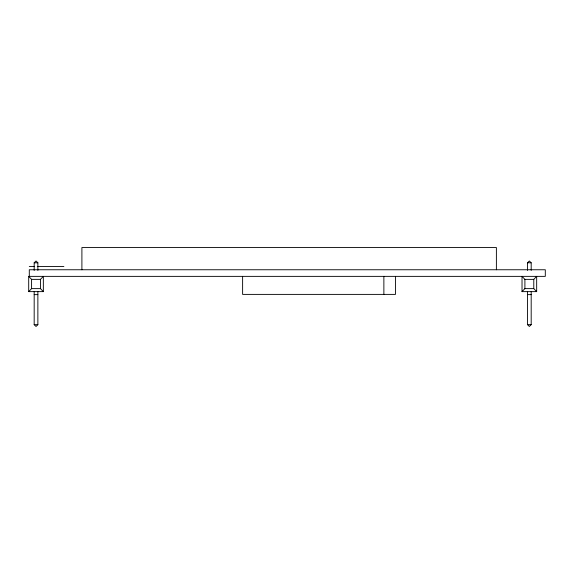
<?xml version="1.0" encoding="UTF-8"?>
<svg xmlns="http://www.w3.org/2000/svg" width="574" height="574" viewBox="0 0 574 574"><rect width="100%" height="100%" fill="white"/><g stroke="black" fill="none" stroke-linecap="round" stroke-linejoin="round"><path stroke-width="0.86" d="M43.344 291.628L40.46 288.622L40.46 279.373L43.344 276.367L43.344 291.628L28.7 291.628L31.584 288.622L31.584 279.373L28.7 276.367L545.3 276.367L545.3 269.758L29.288 269.758L29.288 276.367M522.024 291.628L524.901 288.622L524.901 279.373L522.024 276.367L522.024 291.628L536.668 291.628L536.668 276.367L533.784 279.373L533.784 288.622L536.668 291.628M34.175 270.426L34.175 262.792L36.026 260.991L37.87 262.792L37.87 270.426M37.87 291.628L37.87 324.662L36.026 326.463L34.175 324.662L34.175 291.628M527.499 270.426L527.499 262.792L529.343 260.991L531.187 262.792L531.187 270.426M531.187 291.628L531.187 324.662L529.343 326.463L527.499 324.662L527.499 291.628M34.175 262.792L37.87 262.792M527.499 262.792L531.187 262.792M29.288 266.458L34.612 266.458M37.274 266.458L63.886 266.458M31.584 279.373L40.46 279.373M524.901 279.373L533.784 279.373M31.584 288.622L40.46 288.622M524.901 288.622L533.784 288.622M34.175 294.627L37.87 294.627M527.499 294.627L531.187 294.627M34.175 324.662L37.87 324.662M527.499 324.662L531.187 324.662M496.388 269.758L496.388 247.538L81.903 247.538L81.903 269.758M395.472 276.367L395.472 294.39L242.615 294.39L242.615 276.367M383.87 276.367L383.87 294.39M28.7 276.367L28.7 291.628"/></g></svg>
